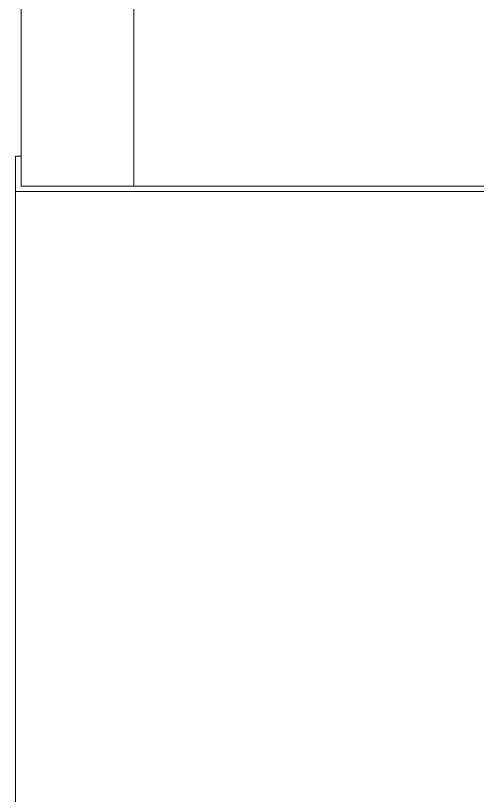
# Model space of a CAD drawing. Extents: x -2050 to 29725, y -1777 to 6820.
# Drawn here: x 7067.2 to 7091.8, y 829.21 to 870.75 of the extents above; entities that cross this region are included whole.
import ezdxf

# ---------------------------------------------------------------- set-up
doc = ezdxf.new("R2010")
doc.units = 0
doc.header["$LTSCALE"] = 25
doc.header["$MEASUREMENT"] = 0
for name, color, linetype, lineweight in [('06C', 9, 'Continuous', 9), ('06D', 9, 'Continuous', 9), ('10', 9, 'Continuous', 9)]:
    doc.layers.add(name, color=color, linetype=linetype, lineweight=lineweight)

msp = doc.modelspace()

# ---------------------------------------------------------------- linework, layer by layer
at = {"layer": '06C'}
for q in [(7067.5, 2865), (7067.5, 861.676)]:
    msp.add_line((7067.5, 861.676), q, dxfattribs=at)
at = {"layer": '06D'}
msp.add_lwpolyline([(7067.2, 861.676), (7067.2, 284.7), (9765.58, 284.7)], dxfattribs=at)
at = {"layer": '10'}
msp.add_line((7073.5, 861.676), (7073.5, 2859), dxfattribs=at)
msp.add_lwpolyline([(7067.2, 863.265), (7067.2, 861.376), (7103.145, 861.376), (7103.145, 861.676), (7067.5, 861.676), (7067.5, 863.265)], close=True, dxfattribs=at)

doc.saveas('drawing.dxf')
